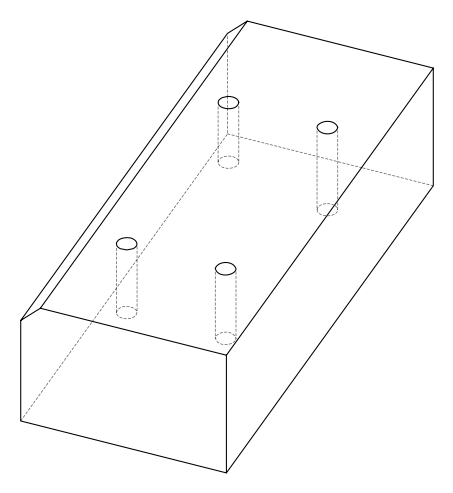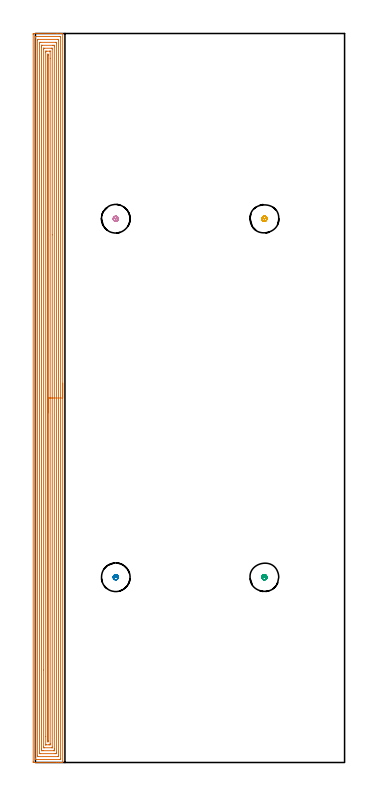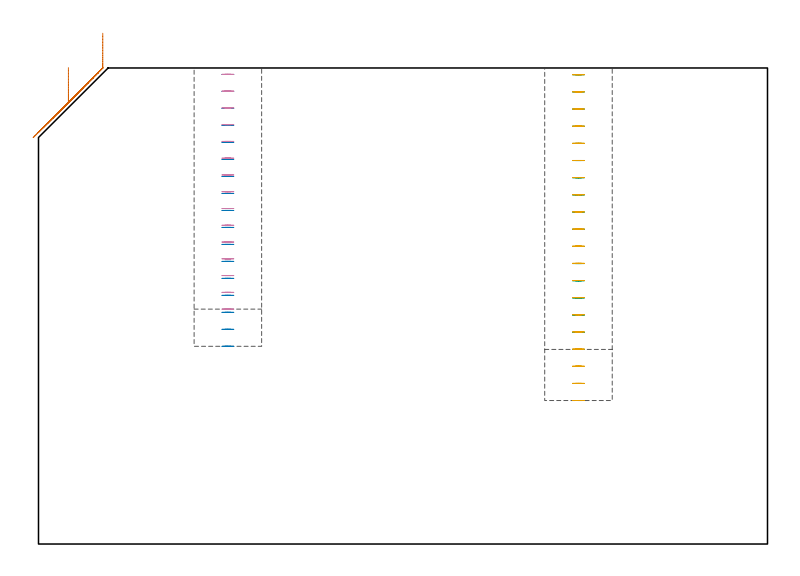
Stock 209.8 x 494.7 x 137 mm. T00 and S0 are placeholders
(PLAN: 5 operations, 1 tool changes, 36.4 min)
(1 AREA_MILL | FG_CHAMFER_SURFACE | UGT0205_001 | 31.86 min | 98931 mm3)
(2 MILL_BLIND_HOLE_FROM_SOLID_MATERIAL | STEP1POCKET | NXT0201_012 | Spiral | 1.11 min | 23649 mm3)
(3 MILL_BLIND_HOLE_FROM_SOLID_MATERIAL_1 | STEP1POCKET_1 | NXT0201_012 | Spiral | 1.11 min | 23911 mm3)
(4 MILL_BLIND_HOLE_FROM_SOLID_MATERIAL_2 | STEP1POCKET_2 | NXT0201_012 | Spiral | 0.98 min | 20493 mm3)
(5 MILL_BLIND_HOLE_FROM_SOLID_MATERIAL_3 | STEP1POCKET_3 | NXT0201_012 | Spiral | 1.3 min | 28251 mm3)
(TOOL UGT0205_001 | Chamfer Mill 20 x 3 x 45 deg. | D20 FL50 Z2)
(TOOL NXT0201_012 | ENDMILL 16mm [2P460-1600-NA 1630] | D16 FL38 Z6)
(OP 1 AREA_MILL)
G17 G21 G94 G90
T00 M6
G54
G17 G0 G90 X18.5 Y257.35 S1061 M3
G43 Z147. H0
G94 G1 Y257.312 Z146.128 F250.
Y257.198 Z145.263
Y257.009 Z144.412
Y256.747 Z143.58
Y256.413 Z142.774
Y256.01 Z142.
Y255.541 Z141.264
Y255.01 Z140.572
Y254.421 Z139.929
Y253.778 Z139.339
Y253.086 Z138.808
Y252.35 Z138.34
Y251.576 Z137.937
Y250.77 Z137.603
Y249.938 Z137.341
Y249.086 Z137.152
Y248.222 Z137.038
Y247.35 Z137.
Y0.175
X18.504 Y0.01 Z136.995
X18.433 Y0.007 Z136.925
X18.004 Y0. Z136.503
X17.704 Z136.203
X16.988 Z135.483
X15.736 Z134.233
X14.307 Z132.803
X-1.149 Z117.348
X-1.492 Y0.01 Z117.006
X-1.499 Y0.351 Z116.999
Y0.365
X-1.5 Y494.074 Z117.
X-1.497 Y494.351 Z117.002
X-1.492 Y494.69 Z117.006
X-1.149 Y494.7 Z117.349
X14.575 Z133.071
X16.988 Z135.483
X17.704 Z136.203
X18.004 Z136.504
X18.433 Y494.693 Z136.925
X18.505 Y494.69 Z136.995
X18.5 Y494.526 Z137.
Y247.35
X17.086 Z135.586
X17.085 Y2.316 Z135.585
X17.084 Y2.218 Z135.584
X17.079 Y2.024 Z135.579
X17.073 Y2.009 Z135.573
X17.064 Y2.005 Z135.564
X17.039 Y2.001 Z135.539
X16.988 Y2. Z135.488
X16.508 Z135.008
X0.426 Z118.926
X0.012 Y2.003 Z118.512
X-0.046 Y2.006 Z118.454
X-0.076 Y2.009 Z118.424
X-0.08 Y2.119 Z118.42
X-0.085 Y2.316 Z118.415
X-0.086 Y2.414 Z118.414
X-0.085 Y492.384 Z118.415
X-0.084 Y492.483 Z118.416
X-0.079 Y492.677 Z118.421
X-0.073 Y492.691 Z118.427
X-0.064 Y492.695 Z118.436
X-0.039 Y492.699 Z118.461
X0.012 Y492.7 Z118.512
X0.492 Z118.992
X16.574 Z135.074
X16.988 Y492.697 Z135.488
X17.046 Y492.694 Z135.546
X17.076 Y492.691 Z135.576
X17.08 Y492.58 Z135.58
X17.085 Y492.384 Z135.585
Y492.286
X17.086 Y247.35 Z135.586
X15.671 Z134.171
Y4.625
X15.67 Y4.202 Z134.17
X15.668 Y4.084 Z134.168
X15.665 Y4.028 Z134.165
X15.657 Y4.01 Z134.157
X15.604 Y4.007 Z134.104
X15.402 Y4.001 Z133.902
X1.598 Z120.098
X1.463 Y4.002 Z119.963
X1.356 Y4.008 Z119.856
X1.334 Y4.012 Z119.834
X1.332 Y4.019 Z119.832
X1.33 Y4.045 Z119.83
X1.329 Y4.202 Z119.829
X1.328 Y4.673 Z119.828
X1.329 Y490.075 Z119.829
X1.33 Y490.498 Z119.83
X1.332 Y490.616 Z119.832
X1.335 Y490.672 Z119.835
X1.343 Y490.69 Z119.843
X1.396 Y490.693 Z119.896
X1.598 Y490.699 Z120.098
X15.402 Z133.902
X15.537 Y490.698 Z134.037
X15.644 Y490.692 Z134.144
X15.666 Y490.688 Z134.166
X15.668 Y490.681 Z134.168
X15.67 Y490.655 Z134.17
X15.671 Y490.498 Z134.171
Y490.027
Y247.35
X14.257 Z132.757
Y6.884
X14.253 Y6.044 Z132.753
X14.251 Y6.019 Z132.751
X14.24 Y6.01 Z132.74
X14.186 Y6.005 Z132.686
X14.076 Y6.002 Z132.576
X13.855 Y6. Z132.355
X13.414 Z131.914
X3.14 Z121.64
X2.922 Y6.001 Z121.422
X2.813 Y6.005 Z121.313
X2.761 Y6.01 Z121.261
X2.749 Y6.018 Z121.249
X2.748 Y6.036 Z121.248
X2.743 Y6.834 Z121.243
Y6.884
Y487.816
X2.747 Y488.656 Z121.247
X2.749 Y488.681 Z121.249
X2.76 Y488.69 Z121.26
X2.814 Y488.695 Z121.314
X2.924 Y488.698 Z121.424
X3.145 Y488.7 Z121.645
X3.586 Z122.086
X13.86 Z132.36
X14.078 Y488.699 Z132.578
X14.187 Y488.695 Z132.687
X14.24 Y488.69 Z132.74
X14.251 Y488.682 Z132.751
X14.252 Y488.664 Z132.752
X14.257 Y487.867 Z132.757
Y487.816
Y247.35
X12.843 Z131.343
Y9.243
X12.842 Y8.671 Z131.342
X12.84 Y8.351 Z131.34
X12.836 Y8.028 Z131.336
X12.83 Y8.009 Z131.33
X12.813 Y8.006 Z131.313
X12.772 Y8.003 Z131.272
X12.688 Y8.001 Z131.188
X12.52 Y8. Z131.02
X5.151 Z123.651
X4.48 Y8.002 Z122.98
X4.254 Y8.004 Z122.754
X4.178 Y8.01 Z122.678
X4.164 Y8.032 Z122.664
X4.161 Y8.096 Z122.661
X4.158 Y8.671 Z122.658
X4.157 Y8.994 Z122.657
Y485.457
X4.158 Y486.029 Z122.658
X4.16 Y486.349 Z122.66
X4.164 Y486.672 Z122.664
X4.17 Y486.691 Z122.67
X4.187 Y486.694 Z122.687
X4.228 Y486.697 Z122.728
X4.312 Y486.699 Z122.812
X4.48 Y486.7 Z122.98
X11.849 Z130.349
X12.52 Y486.698 Z131.02
X12.746 Y486.696 Z131.246
X12.822 Y486.69 Z131.322
X12.836 Y486.668 Z131.336
X12.838 Y486.604 Z131.338
X12.842 Y486.029 Z131.342
X12.843 Y485.706 Z131.343
Y247.35
X11.429 Z129.929
X11.428 Y10.459 Z129.928
X11.426 Y10.112 Z129.926
X11.424 Y10.026 Z129.924
X11.423 Y10.012 Z129.923
X11.4 Y10.008 Z129.9
X11.345 Y10.004 Z129.845
X11.192 Y10.001 Z129.692
X6.266 Y10. Z124.766
X5.83 Y10.002 Z124.33
X5.626 Y10.007 Z124.126
X5.583 Y10.01 Z124.083
X5.578 Y10.084 Z124.078
X5.574 Y10.259 Z124.074
X5.572 Y10.459 Z124.072
X5.571 Y62.877 Z124.071
X5.572 Y484.241 Z124.072
X5.574 Y484.588 Z124.074
X5.576 Y484.674 Z124.076
X5.577 Y484.688 Z124.077
X5.599 Y484.692 Z124.099
X5.654 Y484.696 Z124.154
X5.808 Y484.699 Z124.308
X10.734 Y484.7 Z129.234
X11.17 Y484.698 Z129.67
X11.374 Y484.693 Z129.874
X11.417 Y484.69 Z129.917
X11.422 Y484.616 Z129.922
X11.426 Y484.441 Z129.926
X11.428 Y484.241 Z129.928
X11.429 Y358.066 Z129.929
Y247.35
X10.015 Z128.515
X10.014 Y12.967 Z128.514
X10.012 Y12.247 Z128.512
X10.01 Y12.077 Z128.51
X10.008 Y12.023 Z128.508
X9.963 Y12.01 Z128.463
X9.84 Y12.007 Z128.34
X9.193 Y12.001 Z127.693
X7.16 Z125.66
X7.078 Y12.003 Z125.578
X7.012 Y12.007 Z125.512
X6.996 Y12.009 Z125.496
X6.992 Y12.025 Z125.492
X6.99 Y12.073 Z125.49
X6.986 Y12.247 Z125.486
X6.985 Y17.687 Z125.485
Y481.733
X6.988 Y482.453 Z125.488
X6.99 Y482.623 Z125.49
X6.992 Y482.677 Z125.492
X7.037 Y482.69 Z125.537
X7.16 Y482.693 Z125.66
X7.807 Y482.699 Z126.307
X9.84 Z128.34
X9.922 Y482.697 Z128.422
X9.988 Y482.693 Z128.488
X10.004 Y482.691 Z128.504
X10.008 Y482.675 Z128.508
X10.01 Y482.627 Z128.51
X10.014 Y482.453 Z128.514
X10.015 Y477.899 Z128.515
Y247.35
X8.6 Z127.1
Y14.728
X8.599 Y14.383 Z127.099
X8.593 Y14.035 Z127.093
X8.517 Y14.01 Z127.017
X8.407 Y14.035 Z126.907
X8.402 Y14.236 Z126.902
X8.4 Y14.582 Z126.9
Y479.972
X8.401 Y480.317 Z126.901
X8.407 Y480.665 Z126.907
X8.483 Y480.69 Z126.983
X8.593 Y480.665 Z127.093
X8.599 Y480.319 Z127.099
X8.6 Y480.118 Z127.1
Y479.771
Y247.35
Y246.478 Z127.138
Y245.613 Z127.252
Y244.762 Z127.441
Y243.93 Z127.703
Y243.124 Z128.037
Y242.35 Z128.44
Y241.614 Z128.909
Y240.922 Z129.44
Y240.279 Z130.029
Y239.69 Z130.673
Y239.158 Z131.365
Y238.69 Z132.1
Y238.287 Z132.874
Y237.953 Z133.68
Y237.691 Z134.512
Y237.502 Z135.364
Y237.388 Z136.229
Y237.35 Z137.1
G0 Z147.
M5
M2
(OP 2 MILL_BLIND_HOLE_FROM_SOLID_MATERIAL)
G17 G21 G94 G90
T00 M6
G54
G17 G0 G90 X54.5 Y125.7 S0 M3
G43 Z147. H1
Z135.112
G94 G3 X55.35 Y126.55 R0.85 F250.
X54.5 Y127.4 R0.85
X52.8 Y125.7 R1.7
X54.5 Y127.4 R-1.7
X53.65 Y126.55 R0.85
X54.5 Y125.7 R0.85
G0 Z130.224
G3 X55.35 Y126.55 R0.85
X54.5 Y127.4 R0.85
X52.8 Y125.7 R1.7
X54.5 Y127.4 R-1.7
X53.65 Y126.55 R0.85
X54.5 Y125.7 R0.85
G0 Z125.335
G3 X55.35 Y126.55 R0.85
X54.5 Y127.4 R0.85
X52.8 Y125.7 R1.7
X54.5 Y127.4 R-1.7
X53.65 Y126.55 R0.85
X54.5 Y125.7 R0.85
G0 Z120.447
G3 X55.35 Y126.55 R0.85
X54.5 Y127.4 R0.85
X52.8 Y125.7 R1.7
X54.5 Y127.4 R-1.7
X53.65 Y126.55 R0.85
X54.5 Y125.7 R0.85
G0 Z115.559
G3 X55.35 Y126.55 R0.85
X54.5 Y127.4 R0.85
X52.8 Y125.7 R1.7
X54.5 Y127.4 R-1.7
X53.65 Y126.55 R0.85
X54.5 Y125.7 R0.85
G0 Z110.671
G3 X55.35 Y126.55 R0.85
X54.5 Y127.4 R0.85
X52.8 Y125.7 R1.7
X54.5 Y127.4 R-1.7
X53.65 Y126.55 R0.85
X54.5 Y125.7 R0.85
G0 Z105.782
G3 X55.35 Y126.55 R0.85
X54.5 Y127.4 R0.85
X52.8 Y125.7 R1.7
X54.5 Y127.4 R-1.7
X53.65 Y126.55 R0.85
X54.5 Y125.7 R0.85
G0 Z100.894
G3 X55.35 Y126.55 R0.85
X54.5 Y127.4 R0.85
X52.8 Y125.7 R1.7
X54.5 Y127.4 R-1.7
X53.65 Y126.55 R0.85
X54.5 Y125.7 R0.85
G0 Z96.006
G3 X55.35 Y126.55 R0.85
X54.5 Y127.4 R0.85
X52.8 Y125.7 R1.7
X54.5 Y127.4 R-1.7
X53.65 Y126.55 R0.85
X54.5 Y125.7 R0.85
G0 Z91.118
G3 X55.35 Y126.55 R0.85
X54.5 Y127.4 R0.85
X52.8 Y125.7 R1.7
X54.5 Y127.4 R-1.7
X53.65 Y126.55 R0.85
X54.5 Y125.7 R0.85
G0 Z86.229
G3 X55.35 Y126.55 R0.85
X54.5 Y127.4 R0.85
X52.8 Y125.7 R1.7
X54.5 Y127.4 R-1.7
X53.65 Y126.55 R0.85
X54.5 Y125.7 R0.85
G0 Z81.341
G3 X55.35 Y126.55 R0.85
X54.5 Y127.4 R0.85
X52.8 Y125.7 R1.7
X54.5 Y127.4 R-1.7
X53.65 Y126.55 R0.85
X54.5 Y125.7 R0.85
G0 Z76.453
G3 X55.35 Y126.55 R0.85
X54.5 Y127.4 R0.85
X52.8 Y125.7 R1.7
X54.5 Y127.4 R-1.7
X53.65 Y126.55 R0.85
X54.5 Y125.7 R0.85
G0 Z71.565
G3 X55.35 Y126.55 R0.85
X54.5 Y127.4 R0.85
X52.8 Y125.7 R1.7
X54.5 Y127.4 R-1.7
X53.65 Y126.55 R0.85
X54.5 Y125.7 R0.85
G0 Z66.676
G3 X55.35 Y126.55 R0.85
X54.5 Y127.4 R0.85
X52.8 Y125.7 R1.7
X54.5 Y127.4 R-1.7
X53.65 Y126.55 R0.85
X54.5 Y125.7 R0.85
G0 Z61.788
G3 X55.35 Y126.55 R0.85
X54.5 Y127.4 R0.85
X52.8 Y125.7 R1.7
X54.5 Y127.4 R-1.7
X53.65 Y126.55 R0.85
X54.5 Y125.7 R0.85
G0 Z56.9
G3 X55.35 Y126.55 R0.85
X54.5 Y127.4 R0.85
X52.8 Y125.7 R1.7
X54.5 Y127.4 R-1.7
X53.65 Y126.55 R0.85
X54.5 Y125.7 R0.85
G0 Z147.
M5
M2
(OP 3 MILL_BLIND_HOLE_FROM_SOLID_MATERIAL_1)
G17 G21 G94 G90
T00 M6
G54
G17 G0 G90 X155.4 Y125.7 S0 M3
G43 Z147. H1
Z135.059
G94 G3 X156.25 Y126.55 R0.85 F250.
X155.4 Y127.4 R0.85
X153.7 Y125.7 R1.7
X155.4 Y127.4 R-1.7
X154.55 Y126.55 R0.85
X155.4 Y125.7 R0.85
G0 Z130.118
G3 X156.25 Y126.55 R0.85
X155.4 Y127.4 R0.85
X153.7 Y125.7 R1.7
X155.4 Y127.4 R-1.7
X154.55 Y126.55 R0.85
X155.4 Y125.7 R0.85
G0 Z125.176
G3 X156.25 Y126.55 R0.85
X155.4 Y127.4 R0.85
X153.7 Y125.7 R1.7
X155.4 Y127.4 R-1.7
X154.55 Y126.55 R0.85
X155.4 Y125.7 R0.85
G0 Z120.235
G3 X156.25 Y126.55 R0.85
X155.4 Y127.4 R0.85
X153.7 Y125.7 R1.7
X155.4 Y127.4 R-1.7
X154.55 Y126.55 R0.85
X155.4 Y125.7 R0.85
G0 Z115.294
G3 X156.25 Y126.55 R0.85
X155.4 Y127.4 R0.85
X153.7 Y125.7 R1.7
X155.4 Y127.4 R-1.7
X154.55 Y126.55 R0.85
X155.4 Y125.7 R0.85
G0 Z110.353
G3 X156.25 Y126.55 R0.85
X155.4 Y127.4 R0.85
X153.7 Y125.7 R1.7
X155.4 Y127.4 R-1.7
X154.55 Y126.55 R0.85
X155.4 Y125.7 R0.85
G0 Z105.412
G3 X156.25 Y126.55 R0.85
X155.4 Y127.4 R0.85
X153.7 Y125.7 R1.7
X155.4 Y127.4 R-1.7
X154.55 Y126.55 R0.85
X155.4 Y125.7 R0.85
G0 Z100.471
G3 X156.25 Y126.55 R0.85
X155.4 Y127.4 R0.85
X153.7 Y125.7 R1.7
X155.4 Y127.4 R-1.7
X154.55 Y126.55 R0.85
X155.4 Y125.7 R0.85
G0 Z95.529
G3 X156.25 Y126.55 R0.85
X155.4 Y127.4 R0.85
X153.7 Y125.7 R1.7
X155.4 Y127.4 R-1.7
X154.55 Y126.55 R0.85
X155.4 Y125.7 R0.85
G0 Z90.588
G3 X156.25 Y126.55 R0.85
X155.4 Y127.4 R0.85
X153.7 Y125.7 R1.7
X155.4 Y127.4 R-1.7
X154.55 Y126.55 R0.85
X155.4 Y125.7 R0.85
G0 Z85.647
G3 X156.25 Y126.55 R0.85
X155.4 Y127.4 R0.85
X153.7 Y125.7 R1.7
X155.4 Y127.4 R-1.7
X154.55 Y126.55 R0.85
X155.4 Y125.7 R0.85
G0 Z80.706
G3 X156.25 Y126.55 R0.85
X155.4 Y127.4 R0.85
X153.7 Y125.7 R1.7
X155.4 Y127.4 R-1.7
X154.55 Y126.55 R0.85
X155.4 Y125.7 R0.85
G0 Z75.765
G3 X156.25 Y126.55 R0.85
X155.4 Y127.4 R0.85
X153.7 Y125.7 R1.7
X155.4 Y127.4 R-1.7
X154.55 Y126.55 R0.85
X155.4 Y125.7 R0.85
G0 Z70.824
G3 X156.25 Y126.55 R0.85
X155.4 Y127.4 R0.85
X153.7 Y125.7 R1.7
X155.4 Y127.4 R-1.7
X154.55 Y126.55 R0.85
X155.4 Y125.7 R0.85
G0 Z65.882
G3 X156.25 Y126.55 R0.85
X155.4 Y127.4 R0.85
X153.7 Y125.7 R1.7
X155.4 Y127.4 R-1.7
X154.55 Y126.55 R0.85
X155.4 Y125.7 R0.85
G0 Z60.941
G3 X156.25 Y126.55 R0.85
X155.4 Y127.4 R0.85
X153.7 Y125.7 R1.7
X155.4 Y127.4 R-1.7
X154.55 Y126.55 R0.85
X155.4 Y125.7 R0.85
G0 Z56.
G3 X156.25 Y126.55 R0.85
X155.4 Y127.4 R0.85
X153.7 Y125.7 R1.7
X155.4 Y127.4 R-1.7
X154.55 Y126.55 R0.85
X155.4 Y125.7 R0.85
G0 Z147.
M5
M2
(OP 4 MILL_BLIND_HOLE_FROM_SOLID_MATERIAL_2)
G17 G21 G94 G90
T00 M6
G54
G17 G0 G90 X54.5 Y369. S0 M3
G43 Z147. H1
Z135.173
G94 G3 X55.35 Y369.85 R0.85 F250.
X54.5 Y370.7 R0.85
X52.8 Y369. R1.7
X54.5 Y370.7 R-1.7
X53.65 Y369.85 R0.85
X54.5 Y369. R0.85
G0 Z130.347
G3 X55.35 Y369.85 R0.85
X54.5 Y370.7 R0.85
X52.8 Y369. R1.7
X54.5 Y370.7 R-1.7
X53.65 Y369.85 R0.85
X54.5 Y369. R0.85
G0 Z125.52
G3 X55.35 Y369.85 R0.85
X54.5 Y370.7 R0.85
X52.8 Y369. R1.7
X54.5 Y370.7 R-1.7
X53.65 Y369.85 R0.85
X54.5 Y369. R0.85
G0 Z120.693
G3 X55.35 Y369.85 R0.85
X54.5 Y370.7 R0.85
X52.8 Y369. R1.7
X54.5 Y370.7 R-1.7
X53.65 Y369.85 R0.85
X54.5 Y369. R0.85
G0 Z115.867
G3 X55.35 Y369.85 R0.85
X54.5 Y370.7 R0.85
X52.8 Y369. R1.7
X54.5 Y370.7 R-1.7
X53.65 Y369.85 R0.85
X54.5 Y369. R0.85
G0 Z111.04
G3 X55.35 Y369.85 R0.85
X54.5 Y370.7 R0.85
X52.8 Y369. R1.7
X54.5 Y370.7 R-1.7
X53.65 Y369.85 R0.85
X54.5 Y369. R0.85
G0 Z106.213
G3 X55.35 Y369.85 R0.85
X54.5 Y370.7 R0.85
X52.8 Y369. R1.7
X54.5 Y370.7 R-1.7
X53.65 Y369.85 R0.85
X54.5 Y369. R0.85
G0 Z101.387
G3 X55.35 Y369.85 R0.85
X54.5 Y370.7 R0.85
X52.8 Y369. R1.7
X54.5 Y370.7 R-1.7
X53.65 Y369.85 R0.85
X54.5 Y369. R0.85
G0 Z96.56
G3 X55.35 Y369.85 R0.85
X54.5 Y370.7 R0.85
X52.8 Y369. R1.7
X54.5 Y370.7 R-1.7
X53.65 Y369.85 R0.85
X54.5 Y369. R0.85
G0 Z91.733
G3 X55.35 Y369.85 R0.85
X54.5 Y370.7 R0.85
X52.8 Y369. R1.7
X54.5 Y370.7 R-1.7
X53.65 Y369.85 R0.85
X54.5 Y369. R0.85
G0 Z86.907
G3 X55.35 Y369.85 R0.85
X54.5 Y370.7 R0.85
X52.8 Y369. R1.7
X54.5 Y370.7 R-1.7
X53.65 Y369.85 R0.85
X54.5 Y369. R0.85
G0 Z82.08
G3 X55.35 Y369.85 R0.85
X54.5 Y370.7 R0.85
X52.8 Y369. R1.7
X54.5 Y370.7 R-1.7
X53.65 Y369.85 R0.85
X54.5 Y369. R0.85
G0 Z77.253
G3 X55.35 Y369.85 R0.85
X54.5 Y370.7 R0.85
X52.8 Y369. R1.7
X54.5 Y370.7 R-1.7
X53.65 Y369.85 R0.85
X54.5 Y369. R0.85
G0 Z72.427
G3 X55.35 Y369.85 R0.85
X54.5 Y370.7 R0.85
X52.8 Y369. R1.7
X54.5 Y370.7 R-1.7
X53.65 Y369.85 R0.85
X54.5 Y369. R0.85
G0 Z67.6
G3 X55.35 Y369.85 R0.85
X54.5 Y370.7 R0.85
X52.8 Y369. R1.7
X54.5 Y370.7 R-1.7
X53.65 Y369.85 R0.85
X54.5 Y369. R0.85
G0 Z147.
M5
M2
(OP 5 MILL_BLIND_HOLE_FROM_SOLID_MATERIAL_3)
G17 G21 G94 G90
T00 M6
G54
G17 G0 G90 X155.4 Y369. S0 M3
G43 Z147. H1
Z135.065
G94 G3 X156.25 Y369.85 R0.85 F250.
X155.4 Y370.7 R0.85
X153.7 Y369. R1.7
X155.4 Y370.7 R-1.7
X154.55 Y369.85 R0.85
X155.4 Y369. R0.85
G0 Z130.13
G3 X156.25 Y369.85 R0.85
X155.4 Y370.7 R0.85
X153.7 Y369. R1.7
X155.4 Y370.7 R-1.7
X154.55 Y369.85 R0.85
X155.4 Y369. R0.85
G0 Z125.195
G3 X156.25 Y369.85 R0.85
X155.4 Y370.7 R0.85
X153.7 Y369. R1.7
X155.4 Y370.7 R-1.7
X154.55 Y369.85 R0.85
X155.4 Y369. R0.85
G0 Z120.26
G3 X156.25 Y369.85 R0.85
X155.4 Y370.7 R0.85
X153.7 Y369. R1.7
X155.4 Y370.7 R-1.7
X154.55 Y369.85 R0.85
X155.4 Y369. R0.85
G0 Z115.325
G3 X156.25 Y369.85 R0.85
X155.4 Y370.7 R0.85
X153.7 Y369. R1.7
X155.4 Y370.7 R-1.7
X154.55 Y369.85 R0.85
X155.4 Y369. R0.85
G0 Z110.39
G3 X156.25 Y369.85 R0.85
X155.4 Y370.7 R0.85
X153.7 Y369. R1.7
X155.4 Y370.7 R-1.7
X154.55 Y369.85 R0.85
X155.4 Y369. R0.85
G0 Z105.455
G3 X156.25 Y369.85 R0.85
X155.4 Y370.7 R0.85
X153.7 Y369. R1.7
X155.4 Y370.7 R-1.7
X154.55 Y369.85 R0.85
X155.4 Y369. R0.85
G0 Z100.52
G3 X156.25 Y369.85 R0.85
X155.4 Y370.7 R0.85
X153.7 Y369. R1.7
X155.4 Y370.7 R-1.7
X154.55 Y369.85 R0.85
X155.4 Y369. R0.85
G0 Z95.585
G3 X156.25 Y369.85 R0.85
X155.4 Y370.7 R0.85
X153.7 Y369. R1.7
X155.4 Y370.7 R-1.7
X154.55 Y369.85 R0.85
X155.4 Y369. R0.85
G0 Z90.65
G3 X156.25 Y369.85 R0.85
X155.4 Y370.7 R0.85
X153.7 Y369. R1.7
X155.4 Y370.7 R-1.7
X154.55 Y369.85 R0.85
X155.4 Y369. R0.85
G0 Z85.715
G3 X156.25 Y369.85 R0.85
X155.4 Y370.7 R0.85
X153.7 Y369. R1.7
X155.4 Y370.7 R-1.7
X154.55 Y369.85 R0.85
X155.4 Y369. R0.85
G0 Z80.78
G3 X156.25 Y369.85 R0.85
X155.4 Y370.7 R0.85
X153.7 Y369. R1.7
X155.4 Y370.7 R-1.7
X154.55 Y369.85 R0.85
X155.4 Y369. R0.85
G0 Z75.845
G3 X156.25 Y369.85 R0.85
X155.4 Y370.7 R0.85
X153.7 Y369. R1.7
X155.4 Y370.7 R-1.7
X154.55 Y369.85 R0.85
X155.4 Y369. R0.85
G0 Z70.91
G3 X156.25 Y369.85 R0.85
X155.4 Y370.7 R0.85
X153.7 Y369. R1.7
X155.4 Y370.7 R-1.7
X154.55 Y369.85 R0.85
X155.4 Y369. R0.85
G0 Z65.975
G3 X156.25 Y369.85 R0.85
X155.4 Y370.7 R0.85
X153.7 Y369. R1.7
X155.4 Y370.7 R-1.7
X154.55 Y369.85 R0.85
X155.4 Y369. R0.85
G0 Z61.04
G3 X156.25 Y369.85 R0.85
X155.4 Y370.7 R0.85
X153.7 Y369. R1.7
X155.4 Y370.7 R-1.7
X154.55 Y369.85 R0.85
X155.4 Y369. R0.85
G0 Z56.105
G3 X156.25 Y369.85 R0.85
X155.4 Y370.7 R0.85
X153.7 Y369. R1.7
X155.4 Y370.7 R-1.7
X154.55 Y369.85 R0.85
X155.4 Y369. R0.85
G0 Z51.17
G3 X156.25 Y369.85 R0.85
X155.4 Y370.7 R0.85
X153.7 Y369. R1.7
X155.4 Y370.7 R-1.7
X154.55 Y369.85 R0.85
X155.4 Y369. R0.85
G0 Z46.235
G3 X156.25 Y369.85 R0.85
X155.4 Y370.7 R0.85
X153.7 Y369. R1.7
X155.4 Y370.7 R-1.7
X154.55 Y369.85 R0.85
X155.4 Y369. R0.85
G0 Z41.3
G3 X156.25 Y369.85 R0.85
X155.4 Y370.7 R0.85
X153.7 Y369. R1.7
X155.4 Y370.7 R-1.7
X154.55 Y369.85 R0.85
X155.4 Y369. R0.85
G0 Z147.
M5
M2
